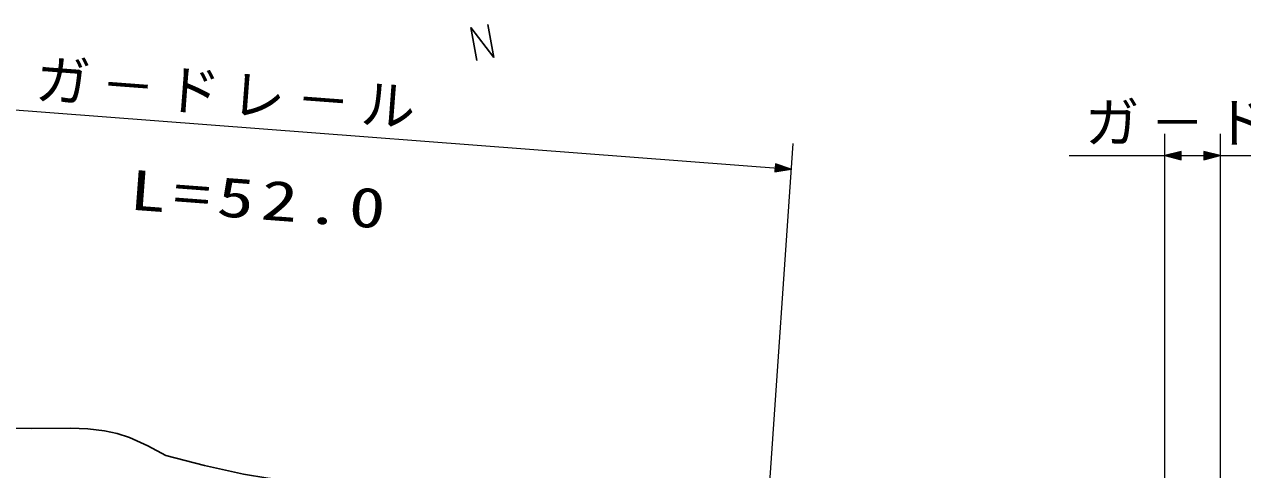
# Model space of a CAD drawing. Units: millimetres, scale not verified. Extents: x 40000 to 680000, y 20000 to 380000.
# Drawn here: x 467314 to 523336, y 293097 to 313549 of the extents above; entities that cross this region are included whole.
import ezdxf

# ---------------------------------------------------------------- set-up
doc = ezdxf.new("R2010")
doc.units = ezdxf.units.MM
doc.header["$LTSCALE"] = 1000
doc.layers.add('M-BGD', color=7, linetype='Continuous', lineweight=25)
doc.layers.add('M-BGD-HTXT', color=7, linetype='Continuous', lineweight=13)
doc.styles.add('ＭＳ ゴシック', font='')
doc.styles.get('ＭＳ ゴシック').set_extended_font_data('MS Gothic')

msp = doc.modelspace()

# ---------------------------------------------------------------- linework, layer by layer
at = {"layer": 'M-BGD'}
for p, q in [((488898, 312030), (487838, 313413)), ((487838, 313413), (488117, 311889)), ((488627, 313549), (488898, 312030))]:
    msp.add_line(p, q, dxfattribs=at)
for points in [[(473825, 293751), (472995, 294187), (472141, 294566), (471580, 294749), (470994, 294877), (470226, 294967), (469433, 294999), (467655, 294979), (465881, 295019), (464358, 295136), (462845, 295312), (460775, 295622), (458709, 295992), (456809, 296391), (454914, 296850), (453679, 297180), (452436, 297522)], [(473825, 293751), (475596, 293292), (477390, 292890), (478502, 292698), (479637, 292563), (481582, 292461), (483507, 292299), (484176, 292171), (484831, 291985), (485698, 291639), (486560, 291231)]]:
    msp.add_lwpolyline(points, dxfattribs=at)
at = {"layer": 'M-BGD-HTXT'}
for p, q in [((450515, 310860), (502581, 306906)), ((519752, 290480), (519752, 308521)), ((522297, 308521), (522297, 290480)), ((500337, 274302), (502662, 308074)), ((515357, 307521), (540572, 307521))]:
    msp.add_line(p, q, dxfattribs=at)
for points in [[(519752, 307521), (520502, 307334), (520502, 307709)], [(519906, 307521), (520455, 307652), (520455, 307390)], [(519981, 307521), (520427, 307624), (520427, 307418)], [(520058, 307521), (520399, 307596), (520399, 307446)], [(520133, 307521), (520371, 307568), (520371, 307474)], [(522297, 307521), (521547, 307709), (521547, 307334)], [(522143, 307521), (521594, 307390), (521594, 307652)], [(522068, 307521), (521622, 307418), (521622, 307624)], [(521991, 307521), (521650, 307446), (521650, 307596)], [(521916, 307521), (521678, 307474), (521678, 307568)], [(502581, 306906), (501848, 307150), (501819, 306776)], [(502428, 306918), (501870, 306829), (501890, 307091)], [(502353, 306924), (501900, 306855), (501916, 307060)], [(502277, 306930), (501931, 306881), (501942, 307030)], [(502202, 306935), (501961, 306907), (501968, 307000)]]:
    msp.add_lwpolyline(points, close=True, dxfattribs=at)
for points in [[(519829, 307521), (520483, 307681), (520483, 307362), (519831, 307521)], [(522220, 307521), (521565, 307362), (521565, 307681), (522218, 307521)], [(502505, 306912), (501840, 306803), (501864, 307121), (502503, 306912)], [(520343, 307521), (520210, 307521), (520343, 307540), (520343, 307502), (520210, 307521)], [(521706, 307521), (521839, 307521), (521706, 307502), (521706, 307540), (521839, 307521)], [(501992, 306951), (502125, 306941), (501991, 306933), (501994, 306970), (502125, 306941)]]:
    msp.add_lwpolyline(points, dxfattribs=at)

# ---------------------------------------------------------------- texts
at = {"layer": 'M-BGD-HTXT', "char_height": 1833, "attachment_point": 7, "rotation": 355.7, "style": 'ＭＳ ゴシック'}
for s, insert in [('\\T1.2;ガ－ドレ－ル', (467766, 310031)), ('\\T1.2;\\W1.35;L=52.0', (472100, 305017))]:
    msp.add_mtext(s, dxfattribs=dict(at, insert=insert))
at = {"layer": 'M-BGD-HTXT', "insert": (516087, 308021), "char_height": 1833, "attachment_point": 7, "style": 'ＭＳ ゴシック'}
msp.add_mtext('\\T1.2;ガ－ドレ－ル', dxfattribs=at)

doc.saveas('drawing.dxf')
